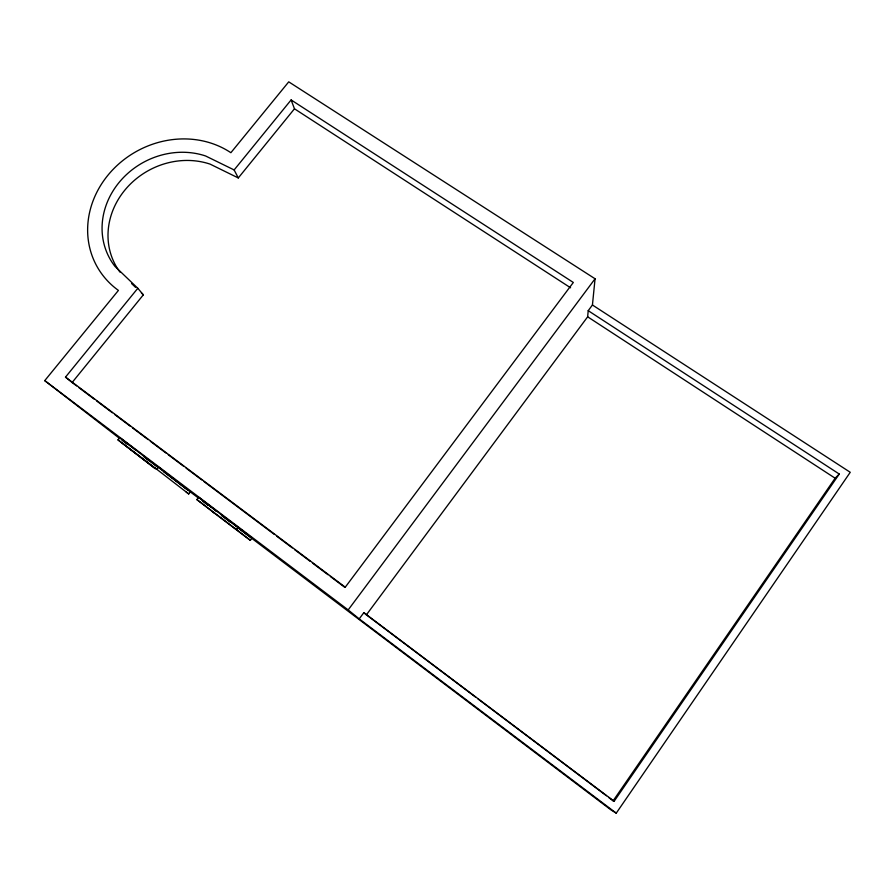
<?xml version="1.0" encoding="UTF-8"?>
<svg xmlns="http://www.w3.org/2000/svg" width="895" height="895" viewBox="0 0 895 895"><rect width="100%" height="100%" fill="white"/><g stroke="black" fill="none" stroke-linecap="round" stroke-linejoin="round"><path stroke-width="1.34" d="M475.804 697.306L366.391 614.843L587.646 316.808L588.216 310.677L592.434 304.994L595.063 278.77L288.738 81.848L230.876 152.709A90.283 81.076 -29.6 0 0 107.915 175.241A90.283 81.076 -29.6 0 0 118.42 290.416L44.75 380.632L119.829 438.606M608.667 797.445L613.131 800.812L835.124 478.21L839.253 474.037L588.216 310.677M613.131 800.812L614.138 801.271L839.253 474.037M239.289 528.911L611.061 809.975L616.252 813.152L850.25 472.291L592.434 304.994M616.252 813.152L359.219 618.881L363.851 612.65L614.138 801.271M359.219 618.881L348.177 609.931L595.063 278.77M212.383 511.604L250.343 540.334L252.021 538.141L198.634 497.329L196.866 499.578L214.42 513.126M238.238 527.267L236.47 529.549L196.866 499.578M186.126 491.97L188.711 493.939L190.311 491.892L198.097 497.777M158.549 467.033L156.793 469.26L117.983 439.881L119.729 437.7L190.311 491.892M137.808 288.279L65.503 377.119L72.115 382.523L143.345 294.835L137.808 288.279L114.974 266.397A75.337 67.651 -29.6 0 1 119.091 182.457A75.337 67.651 -29.6 0 1 205.548 155.954L234.132 169.938L238.294 177.948L294.466 108.787L291.11 99.938L234.132 169.938M238.294 177.948L210.068 164.109A74.319 66.879 -29.7 0 0 125.222 189.673A74.319 66.879 -29.7 0 0 119.975 272.125M291.11 99.938L573.326 282.462L345.257 587.198L65.503 377.119M294.466 108.787L570.596 287.798M587.646 316.808L835.124 478.21M72.115 382.523L76.59 385.89M78.816 387.569L94.467 399.315M96.705 400.994L112.356 412.752M114.594 414.43L130.234 426.188M132.471 427.866L148.123 439.613M150.36 441.291L166 453.049M168.238 454.727L183.889 466.474M186.126 468.163L201.778 479.91M204.004 481.588L274.429 534.483M276.667 536.161L292.307 547.908M294.544 549.586L310.196 561.344M312.433 563.022L328.085 574.78M330.311 576.458L344.844 587.366M478.042 698.995L606.43 795.756M44.75 380.632L348.177 609.931M221.613 515.128L252.021 538.141M122.056 440.284L127.627 444.502M144.341 457.144L149.912 461.35M163.516 471.631L187.726 489.934L156.815 465.758M202.55 501.144L208.121 505.351M221.479 515.453L230.384 522.177M117.983 439.881L155.327 468.667L121.877 442.857M155.07 467.973L188.711 493.939M234.233 527.871L250.343 540.334M119.729 437.7L135.436 449.883M144.028 456.595L156.916 466.642M206.286 503.203L211.779 507.51M213.972 509.244L216.176 510.967M198.634 497.329L216.098 510.967M235.743 525.454L248.083 535.132M363.851 612.65L366.391 614.843M131.576 283.536L135.503 287.306M141.388 292.945L143.345 294.835"/></g></svg>
